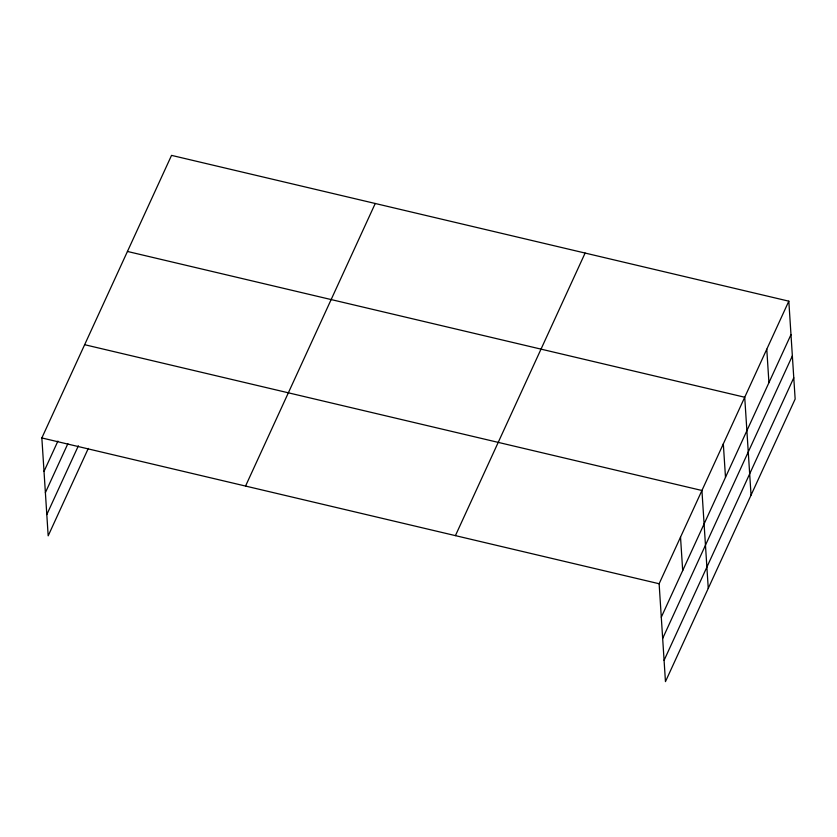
<?xml version="1.0" encoding="UTF-8"?>
<svg xmlns="http://www.w3.org/2000/svg" width="837" height="837" viewBox="0 0 837 837"><rect width="100%" height="100%" fill="white"/><g stroke="black" fill="none" stroke-linecap="round" stroke-linejoin="round"><path stroke-width="1.26" d="M88.303 448.412L48.18 535.826L41.85 437.95L171.543 155.379L788.82 301.174L795.15 399.05L665.457 681.621L659.127 583.745L788.82 301.174M44.016 471.398L57.92 441.089M45.386 492.658L67.86 443.704M46.809 514.567L78.375 445.797M245.555 486.056L375.248 203.485M455.422 535.628L585.115 253.056M661.293 617.193L790.986 334.622M662.663 638.453L792.357 355.882M664.076 660.362L793.779 377.79M127.454 251.456L744.721 397.24L751.051 495.127M84.652 344.698L701.929 490.492L708.259 588.38M41.85 437.95L659.127 583.745M766.776 349.207L768.931 382.666M723.325 443.872L725.491 477.32M680.523 537.113L682.689 570.572"/></g></svg>
